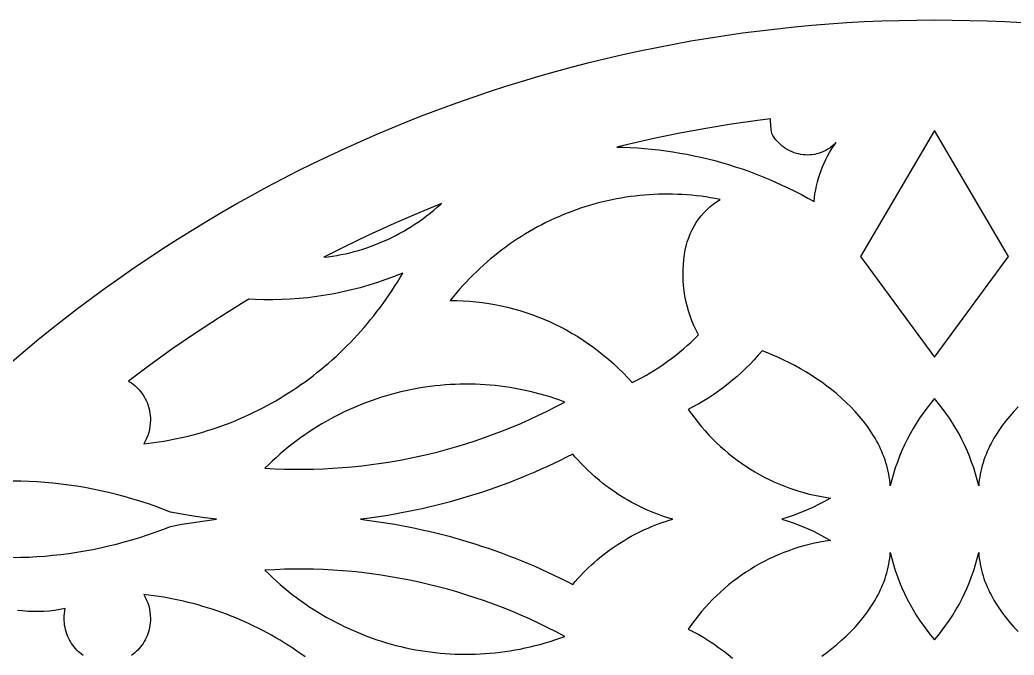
# Model space of a CAD drawing. Extents: x -1429 to -724, y 80 to 630.
# Drawn here: x -1128.4 to -1072.3, y 401.3 to 437.2 of the extents above; entities that cross this region are included whole.
import ezdxf

# ---------------------------------------------------------------- set-up
doc = ezdxf.new("R2010")
doc.units = 0
doc.layers.add('LAYER_1', color=18, linetype='CONTINUOUS')

msp = doc.modelspace()

# ---------------------------------------------------------------- linework, layer by layer
at = {"layer": 'LAYER_1'}
msp.add_lwpolyline([(-1156.799, 357.173, -0.414214), (-1076.799, 437.173, -0.414214), (-996.799, 357.173, -0.414214), (-1076.799, 277.173, -0.414214)], format="xyb", close=True, dxfattribs=at)
for points in [[(-1086.794, 431.504), (-1088.251, 431.294), (-1089.714, 431.053), (-1091.18, 430.782), (-1092.649, 430.479), (-1094.121, 430.145), (-1094.731, 429.994), (-1094.378, 429.987), (-1093.974, 429.971), (-1093.571, 429.948), (-1093.169, 429.918), (-1092.768, 429.881), (-1092.367, 429.836), (-1091.968, 429.785), (-1091.569, 429.727), (-1091.172, 429.661), (-1090.776, 429.589), (-1090.381, 429.51), (-1089.988, 429.424), (-1089.596, 429.331), (-1089.206, 429.231), (-1088.818, 429.124), (-1088.431, 429.01), (-1088.046, 428.889), (-1087.663, 428.762), (-1087.282, 428.628), (-1086.903, 428.487), (-1086.526, 428.339), (-1086.152, 428.185), (-1085.78, 428.023), (-1085.41, 427.856), (-1085.043, 427.681), (-1084.679, 427.5), (-1084.317, 427.312), (-1083.958, 427.118), (-1083.602, 426.917), (-1083.578, 427.143), (-1083.547, 427.367), (-1083.508, 427.59), (-1083.461, 427.811), (-1083.408, 428.029), (-1083.347, 428.246), (-1083.279, 428.46), (-1083.204, 428.672), (-1083.122, 428.88), (-1083.033, 429.086), (-1082.937, 429.289), (-1082.835, 429.488), (-1082.725, 429.683), (-1082.609, 429.875), (-1082.487, 430.063), (-1082.358, 430.247), (-1082.468, 430.14), (-1082.581, 430.042), (-1082.698, 429.954), (-1082.817, 429.875), (-1082.939, 429.805), (-1083.063, 429.743), (-1083.189, 429.691), (-1083.316, 429.646), (-1083.444, 429.61), (-1083.573, 429.583), (-1083.703, 429.563), (-1083.833, 429.552), (-1083.963, 429.548), (-1084.092, 429.551), (-1084.221, 429.563), (-1084.348, 429.581), (-1084.475, 429.607), (-1084.599, 429.64), (-1084.722, 429.68), (-1084.842, 429.726), (-1084.959, 429.779), (-1085.074, 429.839), (-1085.185, 429.904), (-1085.293, 429.976), (-1085.397, 430.054), (-1085.497, 430.138), (-1085.592, 430.228), (-1085.682, 430.323), (-1085.767, 430.424), (-1085.846, 430.53), (-1085.92, 430.641), (-1085.988, 430.757), (-1086.019, 430.994), (-1086.042, 431.232), (-1086.056, 431.47), (-1086.059, 431.596)], [(-1080.975, 423.826), (-1076.799, 418.15), (-1072.623, 423.826), (-1076.799, 430.937)], [(-1092.115, 427.34), (-1092.381, 427.334), (-1092.646, 427.324), (-1092.911, 427.309), (-1093.175, 427.289), (-1093.439, 427.265), (-1093.702, 427.236), (-1093.964, 427.203), (-1094.226, 427.165), (-1094.487, 427.122), (-1094.746, 427.075), (-1095.005, 427.024), (-1095.263, 426.968), (-1095.52, 426.908), (-1095.775, 426.844), (-1096.03, 426.775), (-1096.283, 426.702), (-1096.535, 426.624), (-1096.785, 426.542), (-1097.035, 426.456), (-1097.282, 426.366), (-1097.529, 426.271), (-1097.774, 426.172), (-1098.017, 426.069), (-1098.258, 425.962), (-1098.498, 425.85), (-1098.736, 425.735), (-1098.973, 425.615), (-1099.207, 425.491), (-1099.44, 425.363), (-1099.67, 425.231), (-1099.899, 425.095), (-1100.125, 424.955), (-1100.35, 424.811), (-1100.572, 424.663), (-1100.792, 424.511), (-1101.01, 424.355), (-1101.225, 424.195), (-1101.438, 424.031), (-1101.649, 423.863), (-1101.857, 423.691), (-1102.062, 423.516), (-1102.265, 423.336), (-1102.465, 423.153), (-1102.663, 422.966), (-1102.858, 422.776), (-1103.05, 422.581), (-1103.239, 422.383), (-1103.425, 422.181), (-1103.608, 421.976), (-1103.788, 421.766), (-1103.966, 421.553), (-1104.14, 421.337), (-1103.774, 421.334), (-1103.41, 421.321), (-1103.048, 421.299), (-1102.686, 421.266), (-1102.327, 421.224), (-1101.969, 421.173), (-1101.613, 421.112), (-1101.26, 421.041), (-1100.909, 420.961), (-1100.56, 420.872), (-1100.214, 420.773), (-1099.871, 420.666), (-1099.531, 420.549), (-1099.194, 420.424), (-1098.86, 420.289), (-1098.53, 420.146), (-1098.204, 419.993), (-1097.881, 419.833), (-1097.562, 419.663), (-1097.248, 419.485), (-1096.938, 419.299), (-1096.633, 419.104), (-1096.332, 418.901), (-1096.036, 418.689), (-1095.745, 418.47), (-1095.459, 418.242), (-1095.179, 418.006), (-1094.904, 417.763), (-1094.634, 417.511), (-1094.371, 417.252), (-1094.114, 416.985), (-1093.863, 416.71), (-1093.605, 416.839), (-1093.35, 416.974), (-1093.099, 417.113), (-1092.85, 417.258), (-1092.604, 417.409), (-1092.362, 417.564), (-1092.123, 417.725), (-1091.887, 417.891), (-1091.654, 418.062), (-1091.425, 418.238), (-1091.2, 418.419), (-1090.978, 418.605), (-1090.76, 418.795), (-1090.546, 418.991), (-1090.335, 419.191), (-1090.129, 419.396), (-1090.262, 419.658), (-1090.385, 419.924), (-1090.496, 420.196), (-1090.597, 420.471), (-1090.686, 420.749), (-1090.764, 421.031), (-1090.831, 421.316), (-1090.886, 421.603), (-1090.93, 421.892), (-1090.962, 422.184), (-1090.983, 422.476), (-1090.992, 422.769), (-1090.989, 423.063), (-1090.975, 423.358), (-1090.949, 423.652), (-1090.911, 423.946), (-1090.872, 424.187), (-1090.819, 424.424), (-1090.755, 424.657), (-1090.678, 424.884), (-1090.589, 425.106), (-1090.488, 425.322), (-1090.376, 425.531), (-1090.253, 425.734), (-1090.119, 425.928), (-1089.974, 426.115), (-1089.82, 426.294), (-1089.655, 426.464), (-1089.481, 426.624), (-1089.298, 426.774), (-1089.106, 426.914), (-1088.906, 427.043), (-1089.173, 427.094), (-1089.441, 427.141), (-1089.709, 427.182), (-1089.976, 427.219), (-1090.244, 427.251), (-1090.512, 427.278), (-1090.78, 427.3), (-1091.047, 427.317), (-1091.315, 427.33), (-1091.582, 427.338), (-1091.848, 427.342)], [(-1105.861, 426.314), (-1107.309, 425.687), (-1108.749, 425.028), (-1110.179, 424.335), (-1111.272, 423.778), (-1111.034, 423.807), (-1110.787, 423.842), (-1110.54, 423.883), (-1110.294, 423.93), (-1110.049, 423.981), (-1109.804, 424.038), (-1109.562, 424.1), (-1109.32, 424.168), (-1109.079, 424.241), (-1108.84, 424.319), (-1108.603, 424.402), (-1108.367, 424.49), (-1108.132, 424.584), (-1107.899, 424.683), (-1107.668, 424.787), (-1107.439, 424.896), (-1107.212, 425.011), (-1106.987, 425.13), (-1106.764, 425.255), (-1106.544, 425.385), (-1106.325, 425.52), (-1106.11, 425.659), (-1105.896, 425.805), (-1105.685, 425.955), (-1105.477, 426.11), (-1105.272, 426.27), (-1105.069, 426.435), (-1104.869, 426.605), (-1104.673, 426.781), (-1104.638, 426.813)], [(-1107.297, 422.694), (-1107.774, 422.517), (-1108.253, 422.352), (-1108.736, 422.201), (-1109.221, 422.062), (-1109.709, 421.936), (-1110.198, 421.823), (-1110.69, 421.722), (-1111.183, 421.635), (-1111.678, 421.56), (-1112.174, 421.497), (-1112.67, 421.448), (-1113.168, 421.411), (-1113.666, 421.387), (-1114.164, 421.376), (-1114.663, 421.377), (-1115.161, 421.392), (-1115.505, 421.41), (-1115.791, 421.24), (-1117.161, 420.387), (-1118.515, 419.501), (-1119.852, 418.585), (-1121.172, 417.638), (-1122.303, 416.79), (-1122.239, 416.751), (-1122.14, 416.686), (-1122.045, 416.616), (-1121.953, 416.541), (-1121.864, 416.461), (-1121.78, 416.378), (-1121.699, 416.29), (-1121.623, 416.199), (-1121.55, 416.104), (-1121.482, 416.005), (-1121.419, 415.903), (-1121.361, 415.797), (-1121.307, 415.688), (-1121.258, 415.577), (-1121.214, 415.462), (-1121.176, 415.345), (-1121.143, 415.225), (-1121.116, 415.103), (-1121.095, 414.979), (-1121.079, 414.853), (-1121.07, 414.725), (-1121.067, 414.595), (-1121.073, 414.416), (-1121.091, 414.239), (-1121.121, 414.064), (-1121.163, 413.892), (-1121.216, 413.724), (-1121.281, 413.56), (-1121.357, 413.401), (-1121.443, 413.248), (-1121.159, 413.281), (-1120.876, 413.318), (-1120.594, 413.359), (-1120.313, 413.404), (-1120.034, 413.453), (-1119.755, 413.507), (-1119.477, 413.564), (-1119.201, 413.626), (-1118.926, 413.692), (-1118.652, 413.762), (-1118.38, 413.836), (-1118.109, 413.914), (-1117.839, 413.996), (-1117.571, 414.082), (-1117.304, 414.172), (-1117.039, 414.265), (-1116.776, 414.363), (-1116.514, 414.464), (-1116.253, 414.57), (-1115.994, 414.679), (-1115.737, 414.792), (-1115.482, 414.909), (-1115.228, 415.029), (-1114.977, 415.153), (-1114.727, 415.281), (-1114.479, 415.413), (-1114.233, 415.548), (-1113.989, 415.686), (-1113.747, 415.829), (-1113.506, 415.975), (-1113.268, 416.124), (-1113.033, 416.277), (-1112.799, 416.434), (-1112.567, 416.594), (-1112.338, 416.757), (-1112.111, 416.924), (-1111.886, 417.094), (-1111.664, 417.268), (-1111.444, 417.445), (-1111.226, 417.625), (-1111.011, 417.808), (-1110.798, 417.995), (-1110.588, 418.185), (-1110.38, 418.379), (-1110.175, 418.575), (-1109.973, 418.775), (-1109.773, 418.978), (-1109.576, 419.184), (-1109.382, 419.393), (-1109.191, 419.605), (-1109.002, 419.82), (-1108.816, 420.038), (-1108.633, 420.259), (-1108.453, 420.483), (-1108.276, 420.711), (-1108.102, 420.941), (-1107.931, 421.174), (-1107.764, 421.409), (-1107.599, 421.648), (-1107.437, 421.89), (-1107.279, 422.134), (-1107.124, 422.381), (-1106.972, 422.631), (-1106.824, 422.884)], [(-1103.58, 416.616), (-1103.862, 416.608), (-1104.144, 416.594), (-1104.425, 416.575), (-1104.706, 416.552), (-1104.987, 416.523), (-1105.267, 416.489), (-1105.546, 416.451), (-1105.824, 416.407), (-1106.102, 416.359), (-1106.378, 416.305), (-1106.654, 416.247), (-1106.929, 416.184), (-1107.202, 416.116), (-1107.475, 416.043), (-1107.746, 415.965), (-1108.016, 415.882), (-1108.285, 415.795), (-1108.552, 415.703), (-1108.818, 415.606), (-1109.083, 415.504), (-1109.345, 415.397), (-1109.607, 415.286), (-1109.866, 415.17), (-1110.124, 415.049), (-1110.38, 414.923), (-1110.634, 414.793), (-1110.886, 414.658), (-1111.136, 414.519), (-1111.384, 414.374), (-1111.629, 414.226), (-1111.873, 414.072), (-1112.114, 413.914), (-1112.353, 413.751), (-1112.59, 413.584), (-1112.824, 413.412), (-1113.055, 413.236), (-1113.284, 413.055), (-1113.511, 412.869), (-1113.734, 412.679), (-1113.955, 412.485), (-1114.173, 412.286), (-1114.388, 412.082), (-1114.6, 411.874), (-1114.05, 411.845), (-1113.501, 411.825), (-1112.952, 411.815), (-1112.403, 411.814), (-1111.855, 411.823), (-1111.307, 411.842), (-1110.761, 411.87), (-1110.215, 411.908), (-1109.67, 411.956), (-1109.126, 412.012), (-1108.583, 412.079), (-1108.042, 412.154), (-1107.503, 412.239), (-1106.964, 412.334), (-1106.428, 412.438), (-1105.893, 412.551), (-1105.36, 412.673), (-1104.83, 412.805), (-1104.301, 412.946), (-1103.775, 413.096), (-1103.251, 413.256), (-1102.729, 413.424), (-1102.211, 413.602), (-1101.694, 413.789), (-1101.181, 413.985), (-1100.671, 414.19), (-1100.163, 414.404), (-1099.659, 414.627), (-1099.158, 414.86), (-1098.661, 415.101), (-1098.167, 415.351), (-1097.677, 415.61), (-1097.952, 415.71), (-1098.229, 415.805), (-1098.506, 415.895), (-1098.784, 415.979), (-1099.063, 416.058), (-1099.343, 416.132), (-1099.623, 416.201), (-1099.904, 416.264), (-1100.186, 416.322), (-1100.468, 416.375), (-1100.75, 416.423), (-1101.032, 416.465), (-1101.315, 416.502), (-1101.598, 416.534), (-1101.881, 416.561), (-1102.165, 416.583), (-1102.448, 416.6), (-1102.731, 416.612), (-1103.014, 416.618), (-1103.297, 416.62)], [(-1097.578, 412.493), (-1097.933, 412.317), (-1098.291, 412.145), (-1098.649, 411.977), (-1099.009, 411.814), (-1099.371, 411.654), (-1099.735, 411.499), (-1100.099, 411.348), (-1100.466, 411.201), (-1100.833, 411.058), (-1101.202, 410.919), (-1101.573, 410.785), (-1101.945, 410.655), (-1102.318, 410.529), (-1102.692, 410.407), (-1103.067, 410.29), (-1103.444, 410.177), (-1103.822, 410.068), (-1104.201, 409.963), (-1104.581, 409.863), (-1104.962, 409.767), (-1105.344, 409.675), (-1105.727, 409.588), (-1106.111, 409.505), (-1106.496, 409.426), (-1106.882, 409.352), (-1107.268, 409.282), (-1107.656, 409.216), (-1108.044, 409.155), (-1108.433, 409.098), (-1108.822, 409.046), (-1109.212, 408.998), (-1108.822, 408.949), (-1108.433, 408.897), (-1108.044, 408.84), (-1107.656, 408.779), (-1107.268, 408.713), (-1106.882, 408.643), (-1106.496, 408.569), (-1106.111, 408.49), (-1105.727, 408.407), (-1105.344, 408.32), (-1104.962, 408.228), (-1104.581, 408.132), (-1104.201, 408.032), (-1103.822, 407.927), (-1103.444, 407.819), (-1103.067, 407.705), (-1102.692, 407.588), (-1102.318, 407.466), (-1101.945, 407.34), (-1101.573, 407.21), (-1101.202, 407.076), (-1100.833, 406.937), (-1100.466, 406.794), (-1100.099, 406.647), (-1099.735, 406.496), (-1099.371, 406.341), (-1099.009, 406.181), (-1098.649, 406.018), (-1098.291, 405.85), (-1097.933, 405.678), (-1097.578, 405.502), (-1097.224, 405.321), (-1097.082, 405.487), (-1096.937, 405.65), (-1096.789, 405.81), (-1096.639, 405.967), (-1096.486, 406.12), (-1096.331, 406.271), (-1096.173, 406.418), (-1096.013, 406.562), (-1095.851, 406.703), (-1095.686, 406.84), (-1095.519, 406.975), (-1095.35, 407.106), (-1095.178, 407.234), (-1095.005, 407.358), (-1094.83, 407.479), (-1094.652, 407.597), (-1094.473, 407.711), (-1094.291, 407.822), (-1094.108, 407.929), (-1093.923, 408.033), (-1093.736, 408.133), (-1093.548, 408.23), (-1093.357, 408.323), (-1093.166, 408.412), (-1092.972, 408.498), (-1092.777, 408.581), (-1092.581, 408.659), (-1092.383, 408.734), (-1092.184, 408.806), (-1091.983, 408.873), (-1091.781, 408.937), (-1091.578, 408.998), (-1091.781, 409.058), (-1091.983, 409.122), (-1092.184, 409.189), (-1092.383, 409.261), (-1092.581, 409.336), (-1092.777, 409.414), (-1092.972, 409.497), (-1093.166, 409.583), (-1093.357, 409.672), (-1093.548, 409.765), (-1093.736, 409.862), (-1093.923, 409.962), (-1094.108, 410.066), (-1094.291, 410.174), (-1094.473, 410.284), (-1094.652, 410.399), (-1094.83, 410.516), (-1095.005, 410.637), (-1095.178, 410.762), (-1095.35, 410.889), (-1095.519, 411.02), (-1095.686, 411.155), (-1095.851, 411.292), (-1096.013, 411.433), (-1096.173, 411.577), (-1096.331, 411.724), (-1096.486, 411.875), (-1096.639, 412.028), (-1096.789, 412.185), (-1096.937, 412.345), (-1097.082, 412.508), (-1097.224, 412.674)], [(-1112.952, 406.18), (-1113.501, 406.17), (-1114.05, 406.15), (-1114.6, 406.121), (-1114.388, 405.913), (-1114.173, 405.709), (-1113.955, 405.51), (-1113.734, 405.316), (-1113.511, 405.126), (-1113.284, 404.94), (-1113.055, 404.759), (-1112.824, 404.583), (-1112.59, 404.411), (-1112.353, 404.244), (-1112.114, 404.081), (-1111.873, 403.923), (-1111.629, 403.769), (-1111.384, 403.621), (-1111.136, 403.476), (-1110.886, 403.337), (-1110.634, 403.202), (-1110.38, 403.072), (-1110.124, 402.946), (-1109.866, 402.825), (-1109.607, 402.709), (-1109.345, 402.598), (-1109.083, 402.491), (-1108.818, 402.389), (-1108.552, 402.292), (-1108.285, 402.2), (-1108.016, 402.113), (-1107.746, 402.03), (-1107.475, 401.952), (-1107.202, 401.879), (-1106.929, 401.811), (-1106.654, 401.748), (-1106.378, 401.69), (-1106.102, 401.636), (-1105.824, 401.588), (-1105.546, 401.544), (-1105.267, 401.506), (-1104.987, 401.472), (-1104.706, 401.443), (-1104.425, 401.42), (-1104.144, 401.401), (-1103.862, 401.387), (-1103.58, 401.379), (-1103.297, 401.375), (-1103.014, 401.377), (-1102.731, 401.383), (-1102.448, 401.395), (-1102.165, 401.412), (-1101.881, 401.434), (-1101.598, 401.461), (-1101.315, 401.493), (-1101.032, 401.53), (-1100.75, 401.573), (-1100.468, 401.62), (-1100.186, 401.673), (-1099.904, 401.731), (-1099.623, 401.794), (-1099.343, 401.863), (-1099.063, 401.937), (-1098.784, 402.016), (-1098.506, 402.1), (-1098.229, 402.19), (-1097.952, 402.285), (-1097.677, 402.385), (-1098.167, 402.644), (-1098.661, 402.894), (-1099.158, 403.136), (-1099.659, 403.368), (-1100.163, 403.591), (-1100.671, 403.805), (-1101.181, 404.01), (-1101.694, 404.206), (-1102.211, 404.393), (-1102.729, 404.571), (-1103.251, 404.739), (-1103.775, 404.899), (-1104.301, 405.049), (-1104.83, 405.19), (-1105.36, 405.322), (-1105.893, 405.444), (-1106.428, 405.557), (-1106.964, 405.661), (-1107.503, 405.756), (-1108.042, 405.841), (-1108.583, 405.917), (-1109.126, 405.983), (-1109.67, 406.04), (-1110.215, 406.087), (-1110.761, 406.125), (-1111.307, 406.153), (-1111.855, 406.172), (-1112.403, 406.181)]]:
    msp.add_lwpolyline(points, close=True, dxfattribs=at)
for points in [[(-1072.069, 415.339), (-1072.312, 415.084), (-1072.545, 414.821), (-1072.767, 414.553), (-1072.977, 414.277), (-1073.174, 413.996), (-1073.359, 413.709), (-1073.446, 413.563), (-1073.529, 413.416), (-1073.609, 413.267), (-1073.685, 413.117), (-1073.757, 412.965), (-1073.825, 412.812), (-1073.889, 412.658), (-1073.949, 412.503), (-1074.005, 412.346), (-1074.056, 412.188), (-1074.103, 412.028), (-1074.146, 411.868), (-1074.184, 411.706), (-1074.217, 411.543), (-1074.246, 411.379), (-1074.27, 411.213), (-1074.289, 411.047), (-1074.303, 410.879), (-1074.387, 411.221), (-1074.482, 411.559), (-1074.586, 411.893), (-1074.701, 412.224), (-1074.825, 412.55), (-1074.959, 412.872), (-1075.102, 413.189), (-1075.254, 413.502), (-1075.416, 413.809), (-1075.587, 414.112), (-1075.767, 414.408), (-1075.956, 414.7), (-1076.154, 414.985), (-1076.36, 415.264), (-1076.575, 415.536), (-1076.799, 415.803), (-1077.023, 415.536), (-1077.238, 415.264), (-1077.444, 414.985), (-1077.642, 414.7), (-1077.831, 414.408), (-1078.011, 414.112), (-1078.182, 413.809), (-1078.344, 413.502), (-1078.496, 413.189), (-1078.639, 412.872), (-1078.773, 412.55), (-1078.897, 412.224), (-1079.011, 411.893), (-1079.116, 411.559), (-1079.211, 411.221), (-1079.295, 410.879), (-1079.309, 411.047), (-1079.328, 411.213), (-1079.352, 411.379), (-1079.38, 411.543), (-1079.414, 411.706), (-1079.452, 411.868), (-1079.495, 412.028), (-1079.542, 412.188), (-1079.593, 412.346), (-1079.649, 412.503), (-1079.709, 412.658), (-1079.773, 412.812), (-1079.841, 412.965), (-1079.913, 413.117), (-1079.989, 413.267), (-1080.069, 413.416), (-1080.152, 413.563), (-1080.239, 413.709), (-1080.424, 413.996), (-1080.621, 414.277), (-1080.831, 414.553), (-1081.053, 414.821), (-1081.286, 415.084), (-1081.529, 415.339), (-1081.781, 415.588), (-1082.043, 415.83), (-1082.312, 416.064), (-1082.59, 416.291), (-1082.873, 416.511), (-1083.163, 416.723), (-1083.458, 416.927), (-1083.758, 417.124), (-1084.061, 417.312), (-1084.367, 417.491), (-1084.676, 417.663), (-1084.987, 417.825), (-1085.298, 417.979), (-1085.609, 418.124), (-1085.92, 418.259), (-1086.23, 418.386), (-1086.537, 418.503), (-1086.757, 418.246), (-1086.982, 417.995), (-1087.214, 417.751), (-1087.451, 417.513), (-1087.694, 417.282), (-1087.942, 417.057), (-1088.196, 416.84), (-1088.455, 416.628), (-1088.719, 416.424), (-1088.988, 416.227), (-1089.262, 416.037), (-1089.541, 415.854), (-1089.824, 415.678), (-1090.112, 415.509), (-1090.404, 415.349), (-1090.7, 415.195), (-1090.521, 414.94), (-1090.335, 414.691), (-1090.144, 414.447), (-1089.947, 414.208), (-1089.745, 413.976), (-1089.537, 413.749), (-1089.324, 413.529), (-1089.106, 413.314), (-1088.883, 413.106), (-1088.656, 412.904), (-1088.423, 412.708), (-1088.186, 412.519), (-1087.944, 412.336), (-1087.699, 412.159), (-1087.449, 411.989), (-1087.194, 411.826), (-1086.936, 411.67), (-1086.674, 411.52), (-1086.409, 411.378), (-1086.14, 411.242), (-1085.867, 411.114), (-1085.591, 410.993), (-1085.312, 410.879), (-1085.03, 410.772), (-1084.745, 410.673), (-1084.457, 410.581), (-1084.167, 410.497), (-1083.874, 410.42), (-1083.579, 410.351), (-1083.281, 410.29), (-1082.981, 410.237), (-1082.679, 410.192), (-1083.007, 410.002), (-1083.34, 409.823), (-1083.677, 409.656), (-1084.019, 409.501), (-1084.715, 409.226), (-1085.069, 409.106), (-1085.426, 408.998), (-1085.069, 408.889), (-1084.715, 408.769), (-1084.019, 408.494), (-1083.677, 408.339), (-1083.34, 408.172), (-1083.007, 407.993), (-1082.679, 407.803), (-1082.981, 407.758), (-1083.281, 407.705), (-1083.579, 407.644), (-1083.874, 407.575), (-1084.167, 407.498), (-1084.457, 407.414), (-1084.745, 407.323), (-1085.03, 407.223), (-1085.312, 407.117), (-1085.591, 407.003), (-1085.867, 406.881), (-1086.14, 406.753), (-1086.409, 406.617), (-1086.674, 406.475), (-1086.936, 406.325), (-1087.194, 406.169), (-1087.449, 406.006), (-1087.699, 405.836), (-1087.944, 405.659), (-1088.186, 405.476), (-1088.423, 405.287), (-1088.656, 405.091), (-1088.883, 404.889), (-1089.106, 404.681), (-1089.324, 404.466), (-1089.537, 404.246), (-1089.745, 404.019), (-1089.947, 403.787), (-1090.144, 403.549), (-1090.335, 403.305), (-1090.521, 403.055), (-1090.7, 402.8), (-1090.404, 402.647), (-1090.112, 402.486), (-1089.824, 402.317), (-1089.541, 402.142), (-1089.262, 401.959), (-1088.988, 401.768), (-1088.719, 401.571), (-1088.455, 401.367), (-1088.196, 401.156)], [(-1128.838, 406.841), (-1128.384, 406.849), (-1127.93, 406.865), (-1127.477, 406.889), (-1127.024, 406.922), (-1126.571, 406.963), (-1126.12, 407.013), (-1125.669, 407.071), (-1125.22, 407.138), (-1124.771, 407.213), (-1124.324, 407.297), (-1123.878, 407.389), (-1123.433, 407.489), (-1122.99, 407.597), (-1122.549, 407.714), (-1122.109, 407.84), (-1121.671, 407.973), (-1121.235, 408.115), (-1120.801, 408.266), (-1120.37, 408.424), (-1119.94, 408.591), (-1119.29, 408.712), (-1118.638, 408.82), (-1117.985, 408.915), (-1117.33, 408.998), (-1117.985, 409.08), (-1118.638, 409.175), (-1119.29, 409.284), (-1119.94, 409.404), (-1120.37, 409.571), (-1120.801, 409.73), (-1121.235, 409.88), (-1121.671, 410.022), (-1122.109, 410.155), (-1122.549, 410.281), (-1122.99, 410.398), (-1123.433, 410.506), (-1123.878, 410.606), (-1124.324, 410.698), (-1124.771, 410.782), (-1125.22, 410.857), (-1125.669, 410.924), (-1126.12, 410.982), (-1126.571, 411.032), (-1127.024, 411.073), (-1127.477, 411.106), (-1127.93, 411.131), (-1128.384, 411.147), (-1128.838, 411.154)], [(-1083.163, 401.272), (-1082.873, 401.484), (-1082.59, 401.704), (-1082.312, 401.931), (-1082.043, 402.166), (-1081.781, 402.407), (-1081.529, 402.656), (-1081.286, 402.912), (-1081.053, 403.174), (-1080.831, 403.443), (-1080.621, 403.718), (-1080.424, 403.999), (-1080.239, 404.286), (-1080.152, 404.432), (-1080.069, 404.579), (-1079.989, 404.728), (-1079.913, 404.878), (-1079.841, 405.03), (-1079.773, 405.183), (-1079.709, 405.337), (-1079.649, 405.492), (-1079.593, 405.649), (-1079.542, 405.807), (-1079.495, 405.967), (-1079.452, 406.127), (-1079.414, 406.289), (-1079.38, 406.452), (-1079.352, 406.616), (-1079.328, 406.782), (-1079.309, 406.948), (-1079.295, 407.116), (-1079.211, 406.774), (-1079.116, 406.436), (-1079.011, 406.102), (-1078.897, 405.772), (-1078.773, 405.445), (-1078.639, 405.123), (-1078.496, 404.806), (-1078.344, 404.493), (-1078.182, 404.186), (-1078.011, 403.883), (-1077.831, 403.587), (-1077.642, 403.296), (-1077.444, 403.01), (-1077.238, 402.731), (-1077.023, 402.459), (-1076.799, 402.193), (-1076.575, 402.459), (-1076.36, 402.731), (-1076.154, 403.01), (-1075.956, 403.296), (-1075.767, 403.587), (-1075.587, 403.883), (-1075.416, 404.186), (-1075.254, 404.493), (-1075.102, 404.806), (-1074.959, 405.123), (-1074.825, 405.445), (-1074.701, 405.772), (-1074.586, 406.102), (-1074.482, 406.436), (-1074.387, 406.774), (-1074.303, 407.116), (-1074.289, 406.948), (-1074.27, 406.782), (-1074.246, 406.616), (-1074.217, 406.452), (-1074.184, 406.289), (-1074.146, 406.127), (-1074.103, 405.967), (-1074.056, 405.807), (-1074.005, 405.649), (-1073.949, 405.492), (-1073.889, 405.337), (-1073.825, 405.183), (-1073.757, 405.03), (-1073.685, 404.878), (-1073.609, 404.728), (-1073.529, 404.579), (-1073.446, 404.432), (-1073.359, 404.286), (-1073.174, 403.999), (-1072.977, 403.718), (-1072.767, 403.443), (-1072.545, 403.174), (-1072.312, 402.912), (-1072.069, 402.656)], [(-1112.338, 401.238), (-1112.567, 401.401), (-1112.799, 401.561), (-1113.033, 401.718), (-1113.268, 401.871), (-1113.506, 402.02), (-1113.747, 402.166), (-1113.989, 402.309), (-1114.233, 402.447), (-1114.479, 402.583), (-1114.727, 402.714), (-1114.977, 402.842), (-1115.228, 402.966), (-1115.482, 403.086), (-1115.737, 403.203), (-1115.994, 403.316), (-1116.253, 403.425), (-1116.514, 403.531), (-1116.776, 403.632), (-1117.039, 403.73), (-1117.304, 403.824), (-1117.571, 403.913), (-1117.839, 403.999), (-1118.109, 404.081), (-1118.38, 404.159), (-1118.652, 404.233), (-1118.926, 404.303), (-1119.201, 404.369), (-1119.477, 404.431), (-1119.755, 404.488), (-1120.034, 404.542), (-1120.313, 404.591), (-1120.594, 404.636), (-1120.876, 404.677), (-1121.159, 404.714), (-1121.443, 404.747), (-1121.357, 404.594), (-1121.281, 404.435), (-1121.216, 404.271), (-1121.163, 404.103), (-1121.121, 403.931), (-1121.091, 403.756), (-1121.073, 403.579), (-1121.067, 403.4), (-1121.07, 403.27), (-1121.079, 403.142), (-1121.095, 403.016), (-1121.116, 402.892), (-1121.143, 402.77), (-1121.176, 402.65), (-1121.214, 402.533), (-1121.258, 402.418), (-1121.307, 402.307), (-1121.361, 402.198), (-1121.419, 402.092), (-1121.482, 401.99), (-1121.55, 401.891), (-1121.623, 401.796), (-1121.699, 401.705), (-1121.78, 401.617), (-1121.864, 401.534), (-1121.953, 401.454), (-1122.045, 401.38), (-1122.14, 401.309)], [(-1124.862, 401.309), (-1124.958, 401.38), (-1125.05, 401.454), (-1125.138, 401.534), (-1125.223, 401.617), (-1125.303, 401.705), (-1125.38, 401.796), (-1125.452, 401.891), (-1125.52, 401.99), (-1125.583, 402.092), (-1125.642, 402.198), (-1125.696, 402.307), (-1125.744, 402.418), (-1125.788, 402.533), (-1125.826, 402.65), (-1125.859, 402.77), (-1125.886, 402.892), (-1125.908, 403.016), (-1125.923, 403.142), (-1125.932, 403.27), (-1125.936, 403.4), (-1125.932, 403.542), (-1125.92, 403.682), (-1125.902, 403.82), (-1125.876, 403.954), (-1126.177, 403.897), (-1126.479, 403.852), (-1126.781, 403.818), (-1127.082, 403.796), (-1127.383, 403.786), (-1127.683, 403.786), (-1127.982, 403.798), (-1128.279, 403.821), (-1128.575, 403.856)]]:
    msp.add_lwpolyline(points, dxfattribs=at)

doc.saveas('drawing.dxf')
